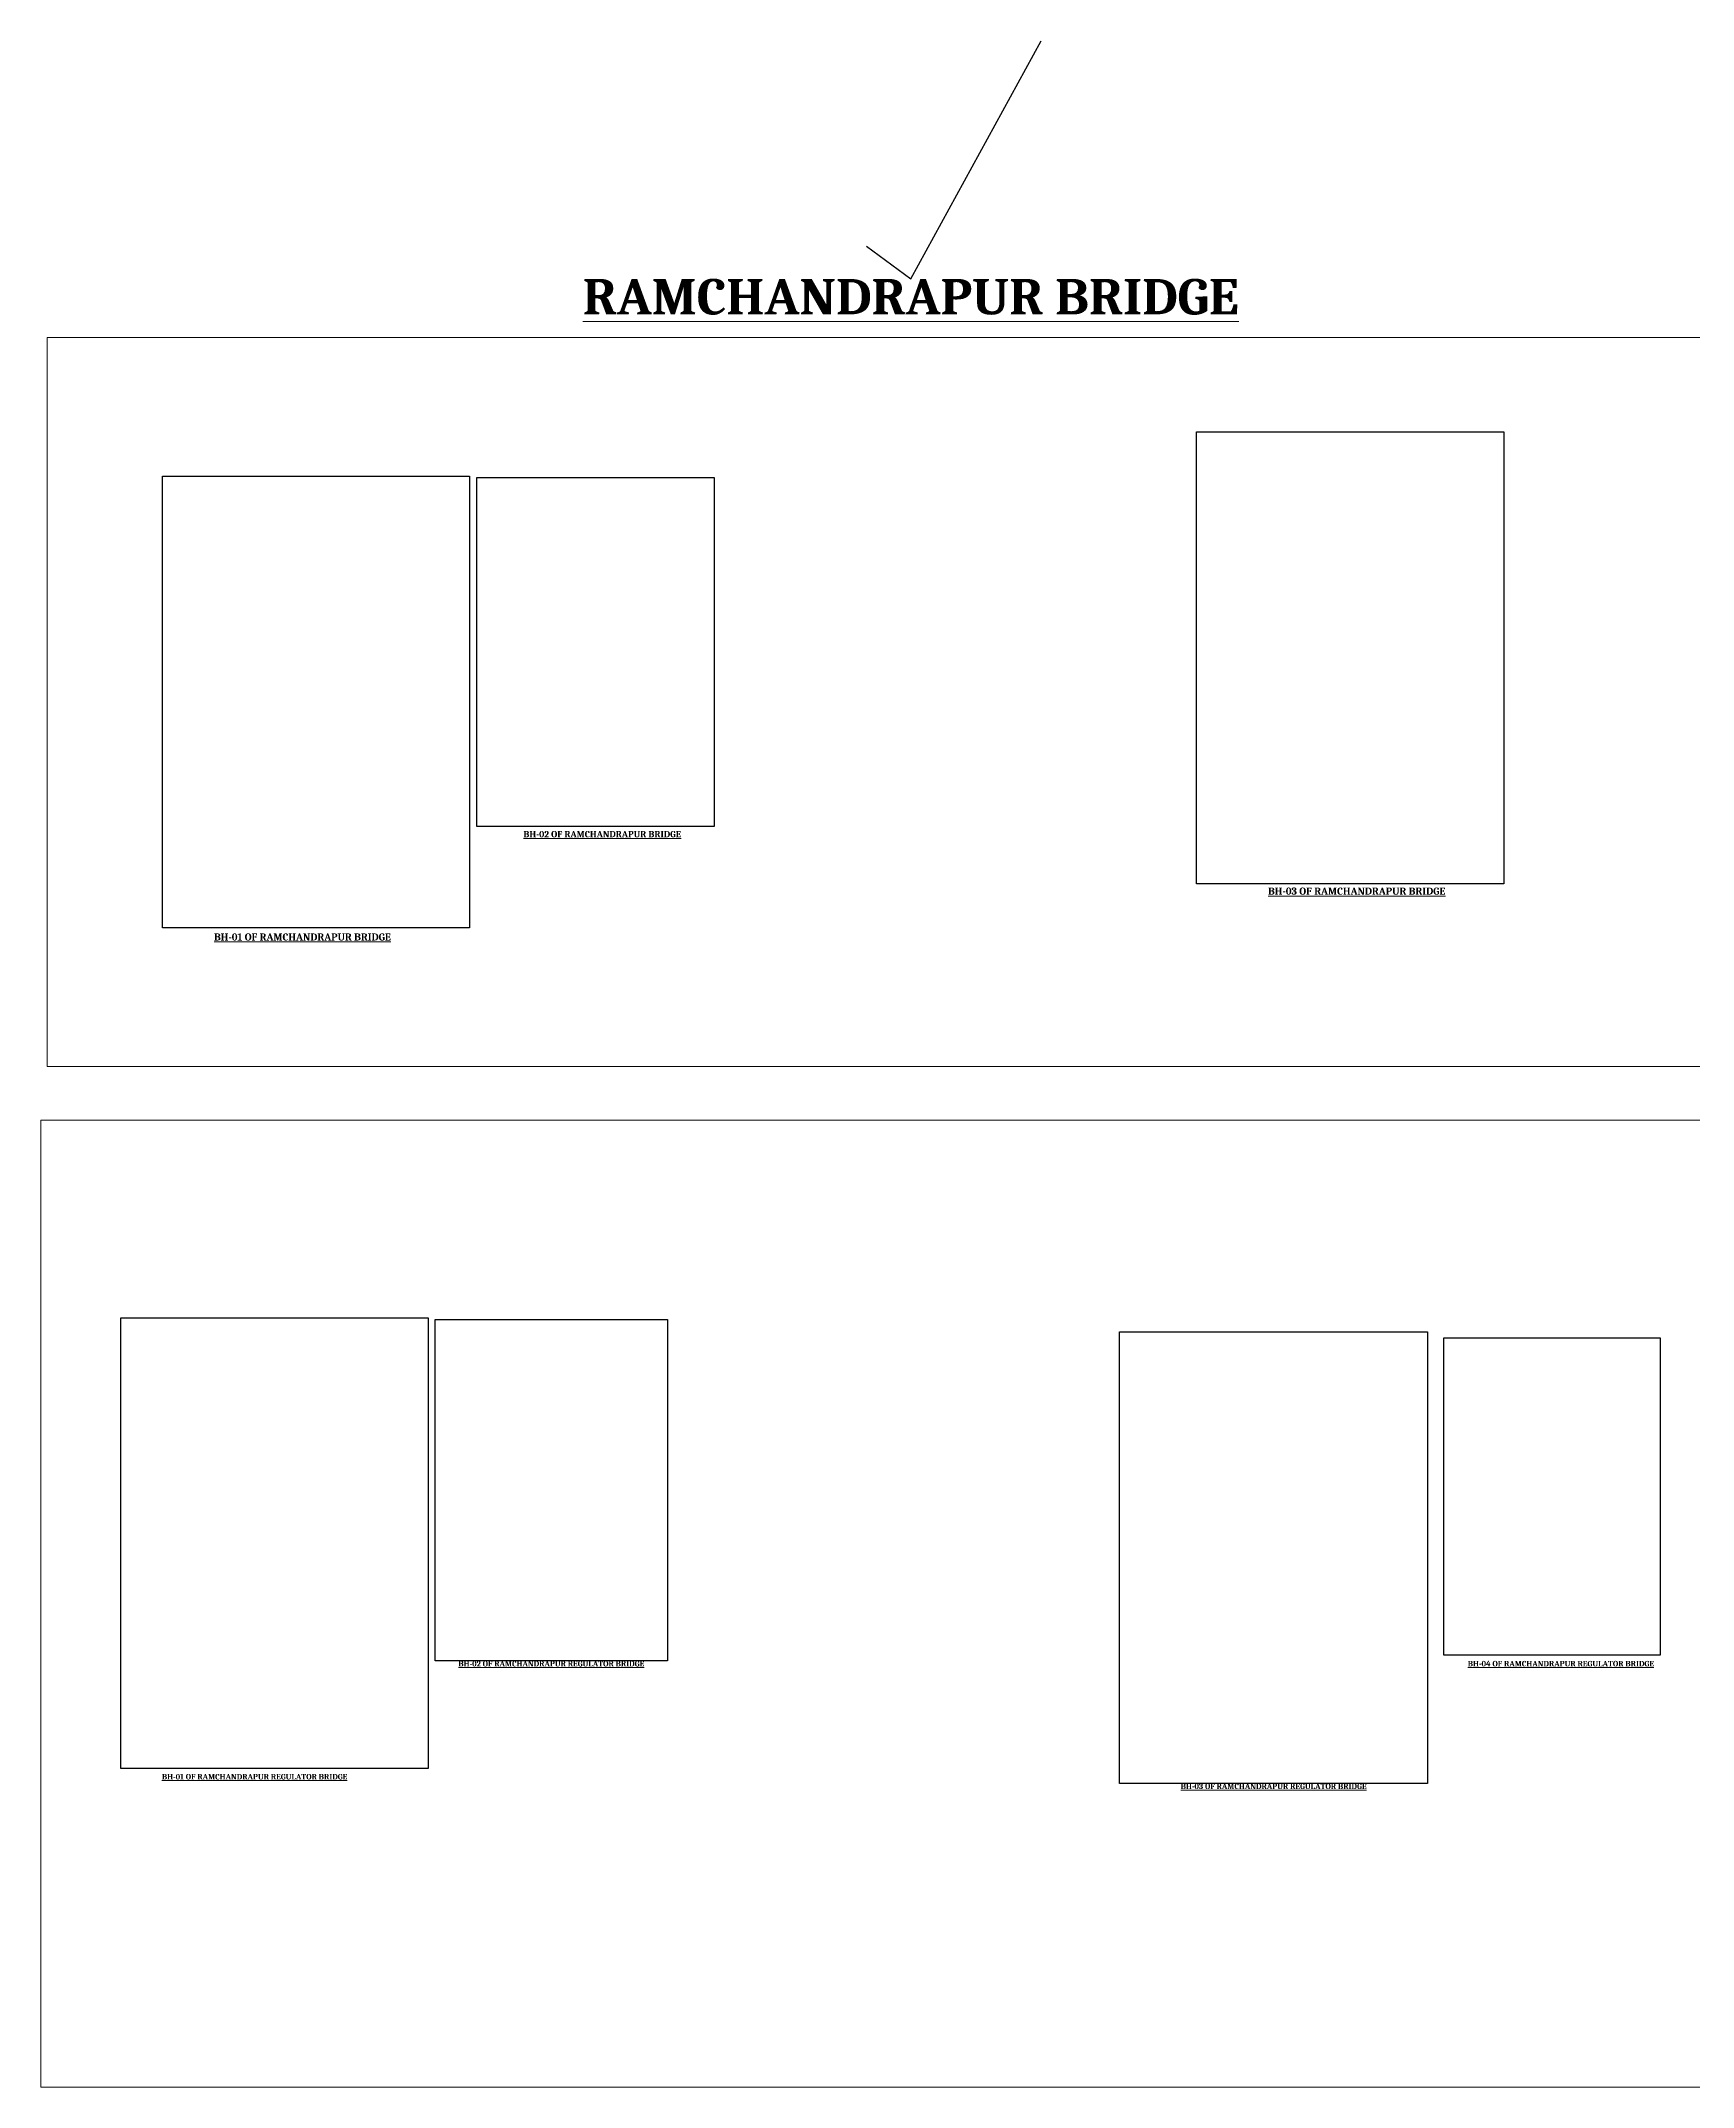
# Model space of a CAD drawing. Header units: millimetres. Extents: x 660635 to 3602845, y -5478610 to -489530.
# Drawn here: x 1680150 to 1889039, y -2971776 to -2713105 of the extents above; entities that cross this region are included whole.
import ezdxf

# ---------------------------------------------------------------- set-up
doc = ezdxf.new("R2010")
doc.units = ezdxf.units.MM
doc.header["$LTSCALE"] = 25
doc.header["$MEASUREMENT"] = 0
doc.layers.get('0').update_dxf_attribs({"lineweight": 13})
doc.layers.get('Defpoints').update_dxf_attribs({"color": 230, "lineweight": 9})
doc.layers.add('SLOPEEARTH', color=3, linetype='Continuous')
doc.styles.add('tynrb', font='timesbd.ttf')
picture_1 = doc.add_image_def('image8.jpg', size_in_pixel=(979, 1440))
picture_2 = doc.add_image_def('image9.jpg', size_in_pixel=(978, 1439))
picture_3 = doc.add_image_def('image10.jpg', size_in_pixel=(979, 1440))
picture_4 = doc.add_image_def('image11.jpg', size_in_pixel=(979, 1435))
picture_5 = doc.add_image_def('image12.jpg', size_in_pixel=(979, 1439))
picture_6 = doc.add_image_def('image13.jpg', size_in_pixel=(981, 1439))
picture_7 = doc.add_image_def('image14.jpg', size_in_pixel=(981, 1439))

msp = doc.modelspace()

# ---------------------------------------------------------------- linework, layer by layer
at = {"layer": 'Defpoints', "lineweight": -2, "ltscale": 100}
msp.add_lwpolyline([(1784540.389, -2739036.251), (1790121.998, -2743187.625), (1806601.038, -2713104.629)], dxfattribs=at)
at = {"layer": 'Defpoints', "ltscale": 50}
for points in [[(1680928.771, -2750605.644), (2074016.045, -2750605.644), (2074016.045, -2842750.961), (1680928.771, -2842750.961)], [(1680150.252, -2849522.921), (2260532.523, -2849522.921), (2260532.523, -2971775.749), (1680150.252, -2971775.749)]]:
    msp.add_lwpolyline(points, close=True, dxfattribs=at)

# ---------------------------------------------------------------- texts
at = {"color": 0, "attachment_point": 2, "style": 'tynrb'}
for s, insert, char_height, width in [('{\\fCambria|b1|i0|c0|p18;\\LRAMCHANDRAPUR BRIDGE}', (1790121.998, -2743187.625), 4500, 108882.56385), ('{\\fCambria|b1|i0|c0|p18;\\LBH-02 OF RAMCHANDRAPUR BRIDGE}', (1751114.67, -2812981.554), 800, 29078.80566), ('{\\fCambria|b1|i0|c0|p18;\\LBH-03 OF RAMCHANDRAPUR BRIDGE}', (1846511.575, -2820134.846), 900, 29078.80566), ('{\\fCambria|b1|i0|c0|p18;\\LBH-01 OF RAMCHANDRAPUR BRIDGE}', (1713215.153, -2825932.659), 900, 29078.80566), ('{\\fCambria|b1|i0|c0|p18;\\LBH-02 OF RAMCHANDRAPUR REGULATOR BRIDGE}', (1744676.643, -2917903.828), 700, 37583.07861), ('{\\fCambria|b1|i0|c0|p18;\\LBH-04 OF RAMCHANDRAPUR REGULATOR BRIDGE}', (1872321.723, -2917895.925), 700, 37583.07861), ('{\\fCambria|b1|i0|c0|p18;\\LBH-01 OF RAMCHANDRAPUR REGULATOR BRIDGE}', (1707163.896, -2932189.56), 700, 37583.07861), ('{\\fCambria|b1|i0|c0|p18;\\LBH-03 OF RAMCHANDRAPUR REGULATOR BRIDGE}', (1836003.387, -2933401.503), 700, 37583.07861)]:
    msp.add_mtext(s, dxfattribs=dict(at, insert=insert, char_height=char_height, width=width))

# ---------------------------------------------------------------- pictures from other files: only their frames are drawn
at = {"layer": 'SLOPEEARTH', "lineweight": -2, "ltscale": 100}
image = msp.add_image(picture_3, insert=(1826259.389, -2819680.529), size_in_units=(38854.062, 57150), dxfattribs=at)
image.dxf.flags = 7
image = msp.add_image(picture_2, insert=(1695530.974, -2825243.579), size_in_units=(38814.375, 57110.312), dxfattribs=at)
image.dxf.flags = 7
image = msp.add_image(picture_1, insert=(1735265.014, -2812425.701), size_in_units=(29991.677, 44114.418), dxfattribs=at)
image.dxf.flags = 7
image = msp.add_image(picture_4, insert=(1690249.795, -2931500.479), size_in_units=(38854.062, 56951.562), dxfattribs=at)
image.dxf.flags = 7
image = msp.add_image(picture_5, insert=(1729997.902, -2917903.828), size_in_units=(29357.482, 43151.6), dxfattribs=at)
image.dxf.flags = 7
image = msp.add_image(picture_6, insert=(1816536.668, -2933401.503), size_in_units=(38933.438, 57110.312), dxfattribs=at)
image.dxf.flags = 7
image = msp.add_image(picture_7, insert=(1857528.976, -2917182.036), size_in_units=(27355.886, 40127.543), dxfattribs=at)
image.dxf.flags = 7

doc.saveas('drawing.dxf')
